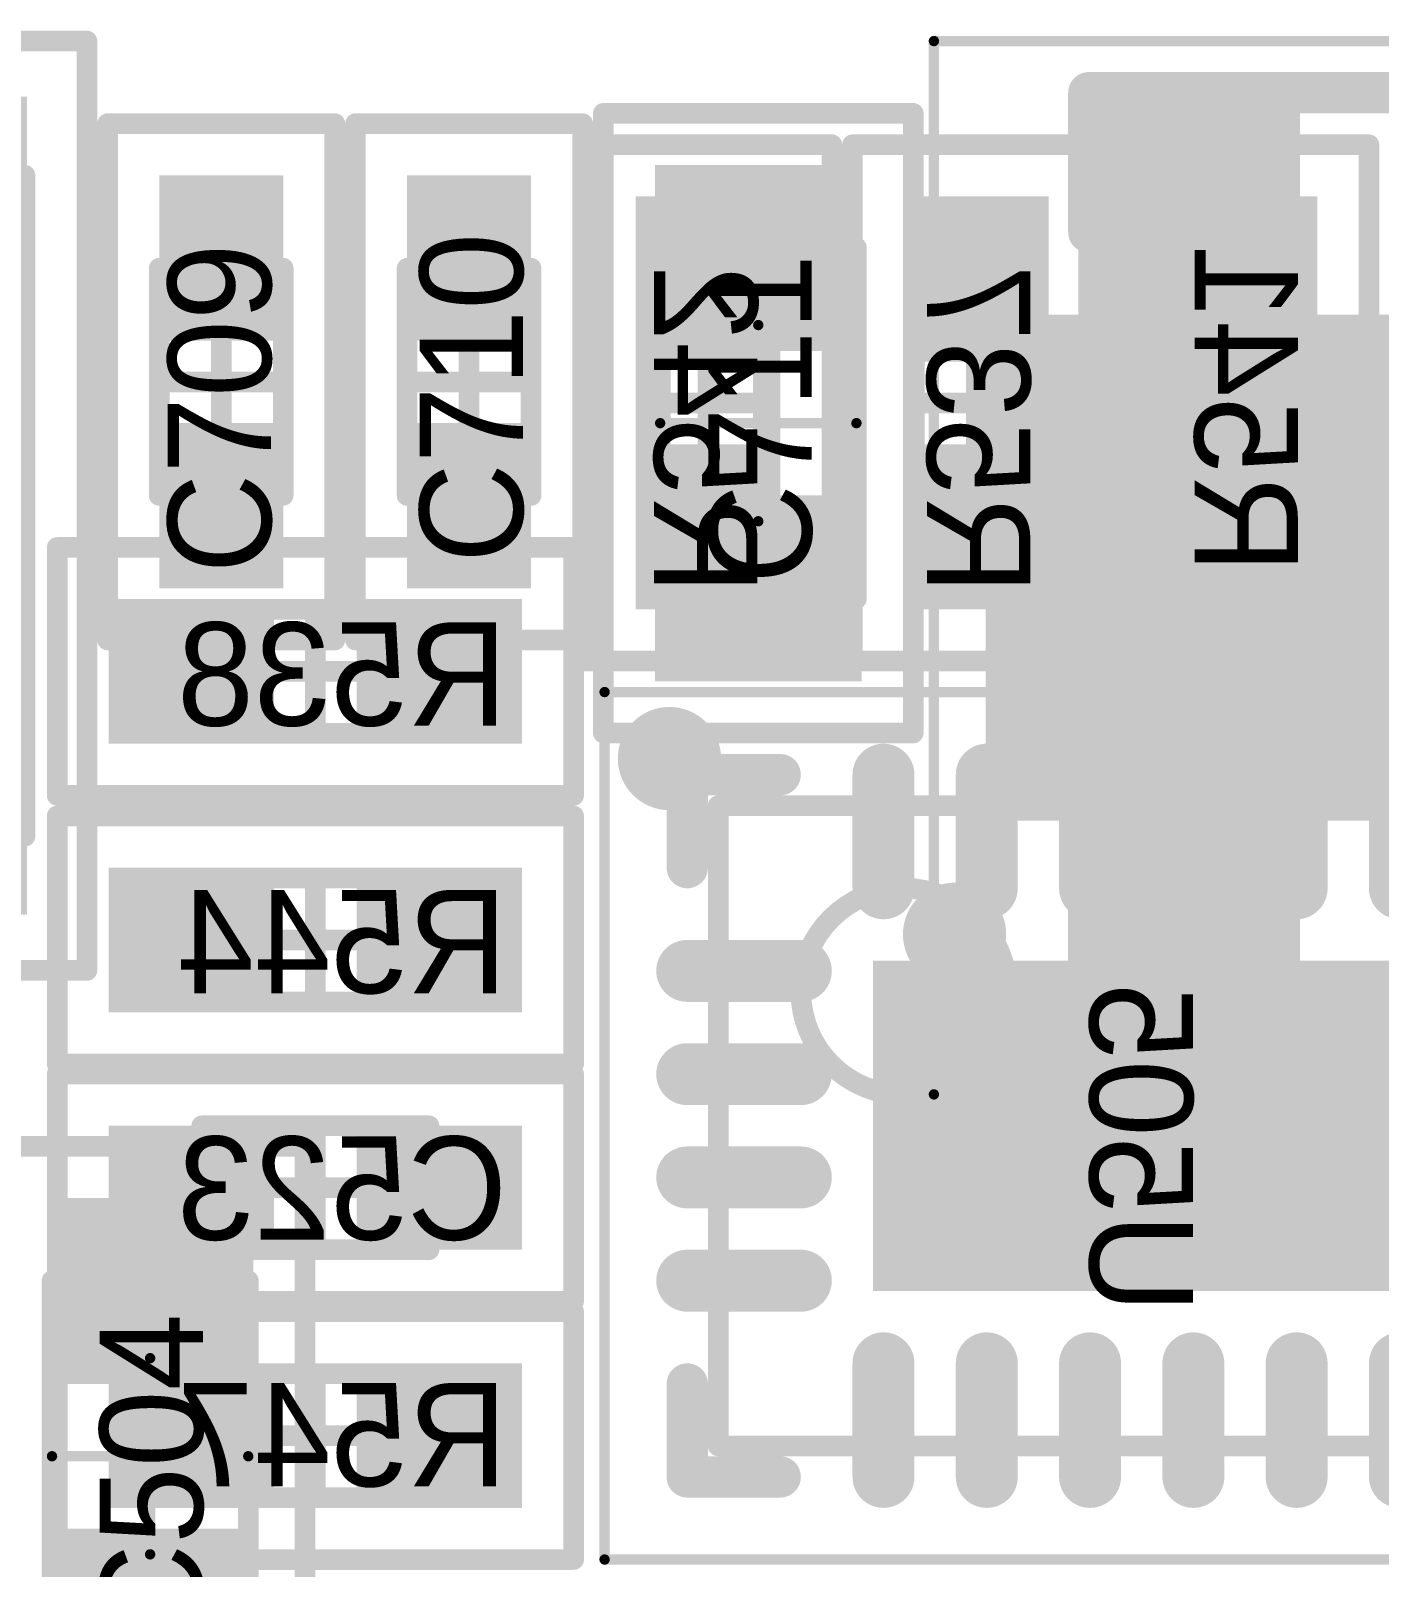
# Model space of a CAD drawing. Header units: millimetres. Extents: x 33.3 to 111.9, y 29.8 to 74.8.
# Drawn here: x 89.49 to 96.02, y 45.86 to 53.3 of the extents above; entities that cross this region are included whole.
import ezdxf

# ---------------------------------------------------------------- set-up
doc = ezdxf.new("R2010")
doc.units = ezdxf.units.MM
for name, color, linetype in [('BottomLayer', 5, 'Continuous'), ('BottomOverlay', 54, 'Continuous'), ('BottomPaste', 16, 'Continuous'), ('Mechanical13', 56, 'Continuous'), ('Mechanical14', 56, 'Continuous'), ('Mechanical15', 56, 'Continuous'), ('Mechanical16', 56, 'Continuous'), ('Mechanical17', 56, 'Continuous'), ('TopLayer', 1, 'Continuous'), ('TopOverlay', 2, 'Continuous'), ('TopPaste', 8, 'Continuous')]:
    doc.layers.add(name, color=color, linetype=linetype)

# ---------------------------------------------------------------- blocks, each defined once
blk = doc.blocks.new('QFN50P300X400X80_HS_21N_B_11')
at = {"layer": 'BottomLayer', "const_width": 0.3}
for points in [[(-0.75, 2.2), (-0.75, 1.65)], [(-0.25, 2.2), (-0.25, 1.65)], [(0.25, 2.2), (0.25, 1.65)], [(0.75, 2.2), (0.75, 1.65)], [(-1.15, 1.25), (-1.7, 1.25)], [(1.7, 1.25), (1.15, 1.25)], [(-1.15, 0.75), (-1.7, 0.75)], [(1.7, 0.75), (1.15, 0.75)], [(-1.15, 0.25), (-1.7, 0.25)], [(1.7, 0.25), (1.15, 0.25)], [(-1.15, -0.25), (-1.7, -0.25)], [(1.7, -0.25), (1.15, -0.25)], [(-1.15, -0.75), (-1.7, -0.75)], [(1.7, -0.75), (1.15, -0.75)], [(-1.15, -1.25), (-1.7, -1.25)], [(1.7, -1.25), (1.15, -1.25)], [(-0.75, -1.65), (-0.75, -2.2)], [(-0.25, -1.65), (-0.25, -2.2)], [(0.25, -1.65), (0.25, -2.2)], [(0.75, -1.65), (0.75, -2.2)]]:
    blk.add_lwpolyline(points, dxfattribs=at)
at = {"layer": 'BottomLayer', "const_width": 0.15}
for points in [[(-0.825, 2.2, 1), (-0.675, 2.2, 1)], [(-0.325, 2.2, 1), (-0.175, 2.2, 1)], [(0.175, 2.2, 1), (0.325, 2.2, 1)], [(0.675, 2.2, 1), (0.825, 2.2, 1)], [(-0.825, 1.65, 1), (-0.675, 1.65, 1)], [(-0.325, 1.65, 1), (-0.175, 1.65, 1)], [(0.175, 1.65, 1), (0.325, 1.65, 1)], [(0.675, 1.65, 1), (0.825, 1.65, 1)], [(-1.775, 1.25, 1), (-1.625, 1.25, 1)], [(-1.225, 1.25, 1), (-1.075, 1.25, 1)], [(1.075, 1.25, 1), (1.225, 1.25, 1)], [(1.625, 1.25, 1), (1.775, 1.25, 1)], [(-1.775, 0.75, 1), (-1.625, 0.75, 1)], [(-1.225, 0.75, 1), (-1.075, 0.75, 1)], [(1.075, 0.75, 1), (1.225, 0.75, 1)], [(1.625, 0.75, 1), (1.775, 0.75, 1)], [(-1.775, 0.25, 1), (-1.625, 0.25, 1)], [(-1.225, 0.25, 1), (-1.075, 0.25, 1)], [(1.075, 0.25, 1), (1.225, 0.25, 1)], [(1.625, 0.25, 1), (1.775, 0.25, 1)], [(-1.775, -0.25, 1), (-1.625, -0.25, 1)], [(-1.225, -0.25, 1), (-1.075, -0.25, 1)], [(1.075, -0.25, 1), (1.225, -0.25, 1)], [(1.625, -0.25, 1), (1.775, -0.25, 1)], [(-1.775, -0.75, 1), (-1.625, -0.75, 1)], [(-1.225, -0.75, 1), (-1.075, -0.75, 1)], [(1.075, -0.75, 1), (1.225, -0.75, 1)], [(1.625, -0.75, 1), (1.775, -0.75, 1)], [(-1.775, -1.25, 1), (-1.625, -1.25, 1)], [(-1.225, -1.25, 1), (-1.075, -1.25, 1)], [(1.075, -1.25, 1), (1.225, -1.25, 1)], [(1.625, -1.25, 1), (1.775, -1.25, 1)], [(-0.825, -1.65, 1), (-0.675, -1.65, 1)], [(-0.325, -1.65, 1), (-0.175, -1.65, 1)], [(0.175, -1.65, 1), (0.325, -1.65, 1)], [(0.675, -1.65, 1), (0.825, -1.65, 1)], [(-0.825, -2.2, 1), (-0.675, -2.2, 1)], [(-0.325, -2.2, 1), (-0.175, -2.2, 1)], [(0.175, -2.2, 1), (0.325, -2.2, 1)], [(0.675, -2.2, 1), (0.825, -2.2, 1)]]:
    blk.add_lwpolyline(points, format="xyb", close=True, dxfattribs=at)
at = {"layer": 'BottomLayer'}
blk.add_solid([(-0.8, -1.3), (0.8, -1.3), (-0.8, 1.3), (0.8, 1.3)], dxfattribs=at)
at = {"layer": 'BottomOverlay', "const_width": 0.2}
for points in [[(-1.7, 1.75), (-1.7, 2.2)], [(-1.25, 2.2), (-1.7, 2.2)], [(1.7, 2.2), (1.25, 2.2)], [(1.7, 1.75), (1.7, 2.2)], [(-1.7, -2.2), (-1.7, -1.75)], [(1.7, -2.2), (1.7, -1.75)], [(-1.25, -2.2), (-1.7, -2.2)], [(1.7, -2.2), (1.25, -2.2)]]:
    blk.add_lwpolyline(points, dxfattribs=at)
at = {"layer": 'BottomOverlay'}
for points, const_width in [([(-1.75, 2.2, 1), (-1.65, 2.2, 1)], 0.1), ([(-1.75, 2.2, 1), (-1.65, 2.2, 1)], 0.1), ([(-1.3, 2.2, 1), (-1.2, 2.2, 1)], 0.1), ([(1.2, 2.2, 1), (1.3, 2.2, 1)], 0.1), ([(1.65, 2.2, 1), (1.75, 2.2, 1)], 0.1), ([(1.65, 2.2, 1), (1.75, 2.2, 1)], 0.1), ([(-1.75, 1.75, 1), (-1.65, 1.75, 1)], 0.1), ([(1.65, 1.75, 1), (1.75, 1.75, 1)], 0.1), ([(-1.75, -1.75, 1), (-1.65, -1.75, 1)], 0.1), ([(1.65, -1.75, 1), (1.75, -1.75, 1)], 0.1), ([(-1.653, -2.286, 1), (-1.903, -2.286, 1)], 0.25), ([(-1.75, -2.2, 1), (-1.65, -2.2, 1)], 0.1), ([(-1.75, -2.2, 1), (-1.65, -2.2, 1)], 0.1), ([(-1.3, -2.2, 1), (-1.2, -2.2, 1)], 0.1), ([(1.2, -2.2, 1), (1.3, -2.2, 1)], 0.1), ([(1.65, -2.2, 1), (1.75, -2.2, 1)], 0.1), ([(1.65, -2.2, 1), (1.75, -2.2, 1)], 0.1), ([(-1.9655, -2.286, 1), (-1.8405, -2.286, 1)], 0.125), ([(-1.7155, -2.286, 1), (-1.5905, -2.286, 1)], 0.125)]:
    blk.add_lwpolyline(points, format="xyb", close=True, dxfattribs=dict(at, const_width=const_width))
at = {"layer": 'BottomPaste', "const_width": 0.3}
for points in [[(-0.75, 2.2), (-0.75, 1.65)], [(-0.25, 2.2), (-0.25, 1.65)], [(0.25, 2.2), (0.25, 1.65)], [(0.75, 2.2), (0.75, 1.65)], [(-1.15, 1.25), (-1.7, 1.25)], [(1.7, 1.25), (1.15, 1.25)], [(-1.15, 0.75), (-1.7, 0.75)], [(1.7, 0.75), (1.15, 0.75)], [(-1.15, 0.25), (-1.7, 0.25)], [(1.7, 0.25), (1.15, 0.25)], [(-1.15, -0.25), (-1.7, -0.25)], [(1.7, -0.25), (1.15, -0.25)], [(-1.15, -0.75), (-1.7, -0.75)], [(1.7, -0.75), (1.15, -0.75)], [(-1.15, -1.25), (-1.7, -1.25)], [(1.7, -1.25), (1.15, -1.25)], [(-0.75, -1.65), (-0.75, -2.2)], [(-0.25, -1.65), (-0.25, -2.2)], [(0.25, -1.65), (0.25, -2.2)], [(0.75, -1.65), (0.75, -2.2)]]:
    blk.add_lwpolyline(points, dxfattribs=at)
at = {"layer": 'BottomPaste', "const_width": 0.15}
for points in [[(-0.825, 2.2, 1), (-0.675, 2.2, 1)], [(-0.325, 2.2, 1), (-0.175, 2.2, 1)], [(0.175, 2.2, 1), (0.325, 2.2, 1)], [(0.675, 2.2, 1), (0.825, 2.2, 1)], [(-0.825, 1.65, 1), (-0.675, 1.65, 1)], [(-0.325, 1.65, 1), (-0.175, 1.65, 1)], [(0.175, 1.65, 1), (0.325, 1.65, 1)], [(0.675, 1.65, 1), (0.825, 1.65, 1)], [(-1.775, 1.25, 1), (-1.625, 1.25, 1)], [(-1.225, 1.25, 1), (-1.075, 1.25, 1)], [(1.075, 1.25, 1), (1.225, 1.25, 1)], [(1.625, 1.25, 1), (1.775, 1.25, 1)], [(-1.775, 0.75, 1), (-1.625, 0.75, 1)], [(-1.225, 0.75, 1), (-1.075, 0.75, 1)], [(1.075, 0.75, 1), (1.225, 0.75, 1)], [(1.625, 0.75, 1), (1.775, 0.75, 1)], [(-1.775, 0.25, 1), (-1.625, 0.25, 1)], [(-1.225, 0.25, 1), (-1.075, 0.25, 1)], [(1.075, 0.25, 1), (1.225, 0.25, 1)], [(1.625, 0.25, 1), (1.775, 0.25, 1)], [(-1.775, -0.25, 1), (-1.625, -0.25, 1)], [(-1.225, -0.25, 1), (-1.075, -0.25, 1)], [(1.075, -0.25, 1), (1.225, -0.25, 1)], [(1.625, -0.25, 1), (1.775, -0.25, 1)], [(-1.775, -0.75, 1), (-1.625, -0.75, 1)], [(-1.225, -0.75, 1), (-1.075, -0.75, 1)], [(1.075, -0.75, 1), (1.225, -0.75, 1)], [(1.625, -0.75, 1), (1.775, -0.75, 1)], [(-1.775, -1.25, 1), (-1.625, -1.25, 1)], [(-1.225, -1.25, 1), (-1.075, -1.25, 1)], [(1.075, -1.25, 1), (1.225, -1.25, 1)], [(1.625, -1.25, 1), (1.775, -1.25, 1)], [(-0.825, -1.65, 1), (-0.675, -1.65, 1)], [(-0.325, -1.65, 1), (-0.175, -1.65, 1)], [(0.175, -1.65, 1), (0.325, -1.65, 1)], [(0.675, -1.65, 1), (0.825, -1.65, 1)], [(-0.825, -2.2, 1), (-0.675, -2.2, 1)], [(-0.325, -2.2, 1), (-0.175, -2.2, 1)], [(0.175, -2.2, 1), (0.325, -2.2, 1)], [(0.675, -2.2, 1), (0.825, -2.2, 1)]]:
    blk.add_lwpolyline(points, format="xyb", close=True, dxfattribs=at)
at = {"layer": 'BottomPaste'}
blk.add_solid([(-0.8, -1.3), (0.8, -1.3), (-0.8, 1.3), (0.8, 1.3)], dxfattribs=at)
at = {"layer": 'Mechanical14', "const_width": 0.1}
for points in [[(-1.55, -2.05), (-1.55, 2.05)], [(1.55, 2.05), (-1.55, 2.05)], [(1.55, -2.05), (1.55, 2.05)], [(1.55, -2.05), (-1.55, -2.05)]]:
    blk.add_lwpolyline(points, dxfattribs=at)
at = {"layer": 'Mechanical14'}
for points, const_width in [([(-1.575, 2.05, 1), (-1.525, 2.05, 1)], 0.05), ([(-1.575, 2.05, 1), (-1.525, 2.05, 1)], 0.05), ([(1.525, 2.05, 1), (1.575, 2.05, 1)], 0.05), ([(1.525, 2.05, 1), (1.575, 2.05, 1)], 0.05), ([(-0.15, -1.15, 1), (-1.15, -1.15, 1)], 0.1), ([(-1.175, -1.15, 1), (-1.125, -1.15, 1)], 0.05), ([(-0.175, -1.15, 1), (-0.125, -1.15, 1)], 0.05), ([(-1.575, -2.05, 1), (-1.525, -2.05, 1)], 0.05), ([(-1.575, -2.05, 1), (-1.525, -2.05, 1)], 0.05), ([(1.525, -2.05, 1), (1.575, -2.05, 1)], 0.05), ([(1.525, -2.05, 1), (1.575, -2.05, 1)], 0.05)]:
    blk.add_lwpolyline(points, format="xyb", close=True, dxfattribs=dict(at, const_width=const_width))
at = {"layer": 'Mechanical16'}
for points, const_width in [([(-2.1, -2.6), (-2.1, 2.6)], 0.05), ([(2.1, 2.6), (-2.1, 2.6)], 0.05), ([(2.1, -2.6), (2.1, 2.6)], 0.05), ([(0, -0.5), (0, 0.5)], 0.1), ([(0.5, 0), (-0.5, 0)], 0.1), ([(2.1, -2.6), (-2.1, -2.6)], 0.05)]:
    blk.add_lwpolyline(points, dxfattribs=dict(at, const_width=const_width))
for points, const_width in [([(-2.1125, 2.6, 1), (-2.0875, 2.6, 1)], 0.025), ([(-2.1125, 2.6, 1), (-2.0875, 2.6, 1)], 0.025), ([(2.0875, 2.6, 1), (2.1125, 2.6, 1)], 0.025), ([(2.0875, 2.6, 1), (2.1125, 2.6, 1)], 0.025), ([(-0.025, 0.5, 1), (0.025, 0.5, 1)], 0.05), ([(-0.525, 0, 1), (-0.475, 0, 1)], 0.05), ([(0.475, 0, 1), (0.525, 0, 1)], 0.05), ([(-0.025, -0.5, 1), (0.025, -0.5, 1)], 0.05), ([(-2.1125, -2.6, 1), (-2.0875, -2.6, 1)], 0.025), ([(-2.1125, -2.6, 1), (-2.0875, -2.6, 1)], 0.025), ([(2.0875, -2.6, 1), (2.1125, -2.6, 1)], 0.025), ([(2.0875, -2.6, 1), (2.1125, -2.6, 1)], 0.025)]:
    blk.add_lwpolyline(points, format="xyb", close=True, dxfattribs=dict(at, const_width=const_width))
blk = doc.blocks.new('RESC0402_1005__N_B_82')
at = {"layer": 'BottomLayer'}
for points in [[(-1, 0.35), (-1, -0.35), (-0.2, 0.35), (-0.2, -0.35)], [(0.2, 0.35), (0.2, -0.35), (1, 0.35), (1, -0.35)]]:
    blk.add_solid(points, dxfattribs=at)
at = {"layer": 'BottomPaste'}
for points in [[(-1, 0.35), (-1, -0.35), (-0.2, 0.35), (-0.2, -0.35)], [(0.2, 0.35), (0.2, -0.35), (1, 0.35), (1, -0.35)]]:
    blk.add_solid(points, dxfattribs=at)
at = {"layer": 'Mechanical14', "const_width": 0.1}
for points in [[(-0.55, 0.3), (0.55, 0.3)], [(-0.55, -0.3), (-0.55, 0.3)], [(0.55, -0.3), (0.55, 0.3)], [(-0.55, -0.3), (0.55, -0.3)]]:
    blk.add_lwpolyline(points, dxfattribs=at)
at = {"layer": 'Mechanical14', "const_width": 0.05}
for points in [[(-0.575, 0.3, 1), (-0.525, 0.3, 1)], [(-0.575, 0.3, 1), (-0.525, 0.3, 1)], [(0.525, 0.3, 1), (0.575, 0.3, 1)], [(0.525, 0.3, 1), (0.575, 0.3, 1)], [(-0.575, -0.3, 1), (-0.525, -0.3, 1)], [(-0.575, -0.3, 1), (-0.525, -0.3, 1)], [(0.525, -0.3, 1), (0.575, -0.3, 1)], [(0.525, -0.3, 1), (0.575, -0.3, 1)]]:
    blk.add_lwpolyline(points, format="xyb", close=True, dxfattribs=at)
at = {"layer": 'Mechanical16', "const_width": 0.1}
for points in [[(-1.25, 0.6), (1.25, 0.6)], [(-1.25, -0.6), (-1.25, 0.6)], [(1.25, -0.6), (1.25, 0.6)], [(-1.25, -0.6), (1.25, -0.6)]]:
    blk.add_lwpolyline(points, dxfattribs=at)
at = {"layer": 'Mechanical16', "const_width": 0.05}
for points in [[(-1.275, 0.6, 1), (-1.225, 0.6, 1)], [(-1.275, 0.6, 1), (-1.225, 0.6, 1)], [(1.225, 0.6, 1), (1.275, 0.6, 1)], [(1.225, 0.6, 1), (1.275, 0.6, 1)], [(-1.275, -0.6, 1), (-1.225, -0.6, 1)], [(-1.275, -0.6, 1), (-1.225, -0.6, 1)], [(1.225, -0.6, 1), (1.275, -0.6, 1)], [(1.225, -0.6, 1), (1.275, -0.6, 1)]]:
    blk.add_lwpolyline(points, format="xyb", close=True, dxfattribs=at)
at = {"layer": 'Mechanical17', "const_width": 0.1}
for points in [[(0, -0.3), (0, 0.3)], [(-0.3, 0), (0.3, 0)]]:
    blk.add_lwpolyline(points, dxfattribs=at)
at = {"layer": 'Mechanical17', "const_width": 0.05}
for points in [[(-0.025, 0.3, 1), (0.025, 0.3, 1)], [(-0.325, 0, 1), (-0.275, 0, 1)], [(0.275, 0, 1), (0.325, 0, 1)], [(-0.025, -0.3, 1), (0.025, -0.3, 1)]]:
    blk.add_lwpolyline(points, format="xyb", close=True, dxfattribs=at)
blk = doc.blocks.new('RESC0402_1005__N_B_85')
at = {"layer": 'BottomLayer'}
for points in [[(-1, 0.35), (-1, -0.35), (-0.2, 0.35), (-0.2, -0.35)], [(0.2, 0.35), (0.2, -0.35), (1, 0.35), (1, -0.35)]]:
    blk.add_solid(points, dxfattribs=at)
at = {"layer": 'BottomPaste'}
for points in [[(-1, 0.35), (-1, -0.35), (-0.2, 0.35), (-0.2, -0.35)], [(0.2, 0.35), (0.2, -0.35), (1, 0.35), (1, -0.35)]]:
    blk.add_solid(points, dxfattribs=at)
at = {"layer": 'Mechanical14', "const_width": 0.1}
for points in [[(-0.55, 0.3), (0.55, 0.3)], [(-0.55, -0.3), (-0.55, 0.3)], [(0.55, -0.3), (0.55, 0.3)], [(-0.55, -0.3), (0.55, -0.3)]]:
    blk.add_lwpolyline(points, dxfattribs=at)
at = {"layer": 'Mechanical14', "const_width": 0.05}
for points in [[(-0.575, 0.3, 1), (-0.525, 0.3, 1)], [(-0.575, 0.3, 1), (-0.525, 0.3, 1)], [(0.525, 0.3, 1), (0.575, 0.3, 1)], [(0.525, 0.3, 1), (0.575, 0.3, 1)], [(-0.575, -0.3, 1), (-0.525, -0.3, 1)], [(-0.575, -0.3, 1), (-0.525, -0.3, 1)], [(0.525, -0.3, 1), (0.575, -0.3, 1)], [(0.525, -0.3, 1), (0.575, -0.3, 1)]]:
    blk.add_lwpolyline(points, format="xyb", close=True, dxfattribs=at)
at = {"layer": 'Mechanical16', "const_width": 0.1}
for points in [[(-1.25, 0.6), (1.25, 0.6)], [(-1.25, -0.6), (-1.25, 0.6)], [(1.25, -0.6), (1.25, 0.6)], [(-1.25, -0.6), (1.25, -0.6)]]:
    blk.add_lwpolyline(points, dxfattribs=at)
at = {"layer": 'Mechanical16', "const_width": 0.05}
for points in [[(-1.275, 0.6, 1), (-1.225, 0.6, 1)], [(-1.275, 0.6, 1), (-1.225, 0.6, 1)], [(1.225, 0.6, 1), (1.275, 0.6, 1)], [(1.225, 0.6, 1), (1.275, 0.6, 1)], [(-1.275, -0.6, 1), (-1.225, -0.6, 1)], [(-1.275, -0.6, 1), (-1.225, -0.6, 1)], [(1.225, -0.6, 1), (1.275, -0.6, 1)], [(1.225, -0.6, 1), (1.275, -0.6, 1)]]:
    blk.add_lwpolyline(points, format="xyb", close=True, dxfattribs=at)
at = {"layer": 'Mechanical17', "const_width": 0.1}
for points in [[(0, -0.3), (0, 0.3)], [(-0.3, 0), (0.3, 0)]]:
    blk.add_lwpolyline(points, dxfattribs=at)
at = {"layer": 'Mechanical17', "const_width": 0.05}
for points in [[(-0.025, 0.3, 1), (0.025, 0.3, 1)], [(-0.325, 0, 1), (-0.275, 0, 1)], [(0.275, 0, 1), (0.325, 0, 1)], [(-0.025, -0.3, 1), (0.025, -0.3, 1)]]:
    blk.add_lwpolyline(points, format="xyb", close=True, dxfattribs=at)
blk = doc.blocks.new('RESC0402_1005__N_B_87')
at = {"layer": 'BottomLayer'}
for points in [[(-1, 0.35), (-1, -0.35), (-0.2, 0.35), (-0.2, -0.35)], [(0.2, 0.35), (0.2, -0.35), (1, 0.35), (1, -0.35)]]:
    blk.add_solid(points, dxfattribs=at)
at = {"layer": 'BottomPaste'}
for points in [[(-1, 0.35), (-1, -0.35), (-0.2, 0.35), (-0.2, -0.35)], [(0.2, 0.35), (0.2, -0.35), (1, 0.35), (1, -0.35)]]:
    blk.add_solid(points, dxfattribs=at)
at = {"layer": 'Mechanical14', "const_width": 0.1}
for points in [[(-0.55, 0.3), (0.55, 0.3)], [(-0.55, 0.3), (-0.55, -0.3)], [(0.55, 0.3), (0.55, -0.3)], [(-0.55, -0.3), (0.55, -0.3)]]:
    blk.add_lwpolyline(points, dxfattribs=at)
at = {"layer": 'Mechanical14', "const_width": 0.05}
for points in [[(-0.575, 0.3, 1), (-0.525, 0.3, 1)], [(-0.575, 0.3, 1), (-0.525, 0.3, 1)], [(0.525, 0.3, 1), (0.575, 0.3, 1)], [(0.525, 0.3, 1), (0.575, 0.3, 1)], [(-0.575, -0.3, 1), (-0.525, -0.3, 1)], [(-0.575, -0.3, 1), (-0.525, -0.3, 1)], [(0.525, -0.3, 1), (0.575, -0.3, 1)], [(0.525, -0.3, 1), (0.575, -0.3, 1)]]:
    blk.add_lwpolyline(points, format="xyb", close=True, dxfattribs=at)
at = {"layer": 'Mechanical16', "const_width": 0.1}
for points in [[(-1.25, 0.6), (1.25, 0.6)], [(-1.25, 0.6), (-1.25, -0.6)], [(1.25, 0.6), (1.25, -0.6)], [(-1.25, -0.6), (1.25, -0.6)]]:
    blk.add_lwpolyline(points, dxfattribs=at)
at = {"layer": 'Mechanical16', "const_width": 0.05}
for points in [[(-1.275, 0.6, 1), (-1.225, 0.6, 1)], [(-1.275, 0.6, 1), (-1.225, 0.6, 1)], [(1.225, 0.6, 1), (1.275, 0.6, 1)], [(1.225, 0.6, 1), (1.275, 0.6, 1)], [(-1.275, -0.6, 1), (-1.225, -0.6, 1)], [(-1.275, -0.6, 1), (-1.225, -0.6, 1)], [(1.225, -0.6, 1), (1.275, -0.6, 1)], [(1.225, -0.6, 1), (1.275, -0.6, 1)]]:
    blk.add_lwpolyline(points, format="xyb", close=True, dxfattribs=at)
at = {"layer": 'Mechanical17', "const_width": 0.1}
for points in [[(0, 0.3), (0, -0.3)], [(-0.3, 0), (0.3, 0)]]:
    blk.add_lwpolyline(points, dxfattribs=at)
at = {"layer": 'Mechanical17', "const_width": 0.05}
for points in [[(-0.025, 0.3, 1), (0.025, 0.3, 1)], [(-0.325, 0, 1), (-0.275, 0, 1)], [(0.275, 0, 1), (0.325, 0, 1)], [(-0.025, -0.3, 1), (0.025, -0.3, 1)]]:
    blk.add_lwpolyline(points, format="xyb", close=True, dxfattribs=at)
blk = doc.blocks.new('RESC0402_1005__N_B_88')
at = {"layer": 'BottomLayer'}
for points in [[(-1, 0.35), (-1, -0.35), (-0.2, 0.35), (-0.2, -0.35)], [(0.2, 0.35), (0.2, -0.35), (1, 0.35), (1, -0.35)]]:
    blk.add_solid(points, dxfattribs=at)
at = {"layer": 'BottomPaste'}
for points in [[(-1, 0.35), (-1, -0.35), (-0.2, 0.35), (-0.2, -0.35)], [(0.2, 0.35), (0.2, -0.35), (1, 0.35), (1, -0.35)]]:
    blk.add_solid(points, dxfattribs=at)
at = {"layer": 'Mechanical14', "const_width": 0.1}
for points in [[(0.55, 0.3), (-0.55, 0.3)], [(-0.55, -0.3), (-0.55, 0.3)], [(0.55, -0.3), (0.55, 0.3)], [(0.55, -0.3), (-0.55, -0.3)]]:
    blk.add_lwpolyline(points, dxfattribs=at)
at = {"layer": 'Mechanical14', "const_width": 0.05}
for points in [[(-0.575, 0.3, 1), (-0.525, 0.3, 1)], [(-0.575, 0.3, 1), (-0.525, 0.3, 1)], [(0.525, 0.3, 1), (0.575, 0.3, 1)], [(0.525, 0.3, 1), (0.575, 0.3, 1)], [(-0.575, -0.3, 1), (-0.525, -0.3, 1)], [(-0.575, -0.3, 1), (-0.525, -0.3, 1)], [(0.525, -0.3, 1), (0.575, -0.3, 1)], [(0.525, -0.3, 1), (0.575, -0.3, 1)]]:
    blk.add_lwpolyline(points, format="xyb", close=True, dxfattribs=at)
at = {"layer": 'Mechanical16', "const_width": 0.1}
for points in [[(1.25, 0.6), (-1.25, 0.6)], [(-1.25, -0.6), (-1.25, 0.6)], [(1.25, -0.6), (1.25, 0.6)], [(1.25, -0.6), (-1.25, -0.6)]]:
    blk.add_lwpolyline(points, dxfattribs=at)
at = {"layer": 'Mechanical16', "const_width": 0.05}
for points in [[(-1.275, 0.6, 1), (-1.225, 0.6, 1)], [(-1.275, 0.6, 1), (-1.225, 0.6, 1)], [(1.225, 0.6, 1), (1.275, 0.6, 1)], [(1.225, 0.6, 1), (1.275, 0.6, 1)], [(-1.275, -0.6, 1), (-1.225, -0.6, 1)], [(-1.275, -0.6, 1), (-1.225, -0.6, 1)], [(1.225, -0.6, 1), (1.275, -0.6, 1)], [(1.225, -0.6, 1), (1.275, -0.6, 1)]]:
    blk.add_lwpolyline(points, format="xyb", close=True, dxfattribs=at)
at = {"layer": 'Mechanical17', "const_width": 0.1}
for points in [[(0, -0.3), (0, 0.3)], [(0.3, 0), (-0.3, 0)]]:
    blk.add_lwpolyline(points, dxfattribs=at)
at = {"layer": 'Mechanical17', "const_width": 0.05}
for points in [[(-0.025, 0.3, 1), (0.025, 0.3, 1)], [(-0.325, 0, 1), (-0.275, 0, 1)], [(0.275, 0, 1), (0.325, 0, 1)], [(-0.025, -0.3, 1), (0.025, -0.3, 1)]]:
    blk.add_lwpolyline(points, format="xyb", close=True, dxfattribs=at)
blk = doc.blocks.new('RESC0402_1005__N_B_91')
at = {"layer": 'BottomLayer'}
for points in [[(-1, 0.35), (-1, -0.35), (-0.2, 0.35), (-0.2, -0.35)], [(0.2, 0.35), (0.2, -0.35), (1, 0.35), (1, -0.35)]]:
    blk.add_solid(points, dxfattribs=at)
at = {"layer": 'BottomPaste'}
for points in [[(-1, 0.35), (-1, -0.35), (-0.2, 0.35), (-0.2, -0.35)], [(0.2, 0.35), (0.2, -0.35), (1, 0.35), (1, -0.35)]]:
    blk.add_solid(points, dxfattribs=at)
at = {"layer": 'Mechanical14', "const_width": 0.1}
for points in [[(0.55, 0.3), (-0.55, 0.3)], [(-0.55, 0.3), (-0.55, -0.3)], [(0.55, 0.3), (0.55, -0.3)], [(0.55, -0.3), (-0.55, -0.3)]]:
    blk.add_lwpolyline(points, dxfattribs=at)
at = {"layer": 'Mechanical14', "const_width": 0.05}
for points in [[(-0.575, 0.3, 1), (-0.525, 0.3, 1)], [(-0.575, 0.3, 1), (-0.525, 0.3, 1)], [(0.525, 0.3, 1), (0.575, 0.3, 1)], [(0.525, 0.3, 1), (0.575, 0.3, 1)], [(-0.575, -0.3, 1), (-0.525, -0.3, 1)], [(-0.575, -0.3, 1), (-0.525, -0.3, 1)], [(0.525, -0.3, 1), (0.575, -0.3, 1)], [(0.525, -0.3, 1), (0.575, -0.3, 1)]]:
    blk.add_lwpolyline(points, format="xyb", close=True, dxfattribs=at)
at = {"layer": 'Mechanical16', "const_width": 0.1}
for points in [[(1.25, 0.6), (-1.25, 0.6)], [(-1.25, 0.6), (-1.25, -0.6)], [(1.25, 0.6), (1.25, -0.6)], [(1.25, -0.6), (-1.25, -0.6)]]:
    blk.add_lwpolyline(points, dxfattribs=at)
at = {"layer": 'Mechanical16', "const_width": 0.05}
for points in [[(-1.275, 0.6, 1), (-1.225, 0.6, 1)], [(-1.275, 0.6, 1), (-1.225, 0.6, 1)], [(1.225, 0.6, 1), (1.275, 0.6, 1)], [(1.225, 0.6, 1), (1.275, 0.6, 1)], [(-1.275, -0.6, 1), (-1.225, -0.6, 1)], [(-1.275, -0.6, 1), (-1.225, -0.6, 1)], [(1.225, -0.6, 1), (1.275, -0.6, 1)], [(1.225, -0.6, 1), (1.275, -0.6, 1)]]:
    blk.add_lwpolyline(points, format="xyb", close=True, dxfattribs=at)
at = {"layer": 'Mechanical17', "const_width": 0.1}
for points in [[(0, 0.3), (0, -0.3)], [(0.3, 0), (-0.3, 0)]]:
    blk.add_lwpolyline(points, dxfattribs=at)
at = {"layer": 'Mechanical17', "const_width": 0.05}
for points in [[(-0.025, 0.3, 1), (0.025, 0.3, 1)], [(-0.325, 0, 1), (-0.275, 0, 1)], [(0.275, 0, 1), (0.325, 0, 1)], [(-0.025, -0.3, 1), (0.025, -0.3, 1)]]:
    blk.add_lwpolyline(points, format="xyb", close=True, dxfattribs=at)
blk = doc.blocks.new('RESC0402_1005__N_B_92')
at = {"layer": 'BottomLayer'}
for points in [[(-1, 0.35), (-1, -0.35), (-0.2, 0.35), (-0.2, -0.35)], [(0.2, 0.35), (0.2, -0.35), (1, 0.35), (1, -0.35)]]:
    blk.add_solid(points, dxfattribs=at)
at = {"layer": 'BottomPaste'}
for points in [[(-1, 0.35), (-1, -0.35), (-0.2, 0.35), (-0.2, -0.35)], [(0.2, 0.35), (0.2, -0.35), (1, 0.35), (1, -0.35)]]:
    blk.add_solid(points, dxfattribs=at)
at = {"layer": 'Mechanical14', "const_width": 0.1}
for points in [[(-0.55, 0.3), (0.55, 0.3)], [(-0.55, 0.3), (-0.55, -0.3)], [(0.55, 0.3), (0.55, -0.3)], [(-0.55, -0.3), (0.55, -0.3)]]:
    blk.add_lwpolyline(points, dxfattribs=at)
at = {"layer": 'Mechanical14', "const_width": 0.05}
for points in [[(-0.575, 0.3, 1), (-0.525, 0.3, 1)], [(-0.575, 0.3, 1), (-0.525, 0.3, 1)], [(0.525, 0.3, 1), (0.575, 0.3, 1)], [(0.525, 0.3, 1), (0.575, 0.3, 1)], [(-0.575, -0.3, 1), (-0.525, -0.3, 1)], [(-0.575, -0.3, 1), (-0.525, -0.3, 1)], [(0.525, -0.3, 1), (0.575, -0.3, 1)], [(0.525, -0.3, 1), (0.575, -0.3, 1)]]:
    blk.add_lwpolyline(points, format="xyb", close=True, dxfattribs=at)
at = {"layer": 'Mechanical16', "const_width": 0.1}
for points in [[(-1.25, 0.6), (1.25, 0.6)], [(-1.25, 0.6), (-1.25, -0.6)], [(1.25, 0.6), (1.25, -0.6)], [(-1.25, -0.6), (1.25, -0.6)]]:
    blk.add_lwpolyline(points, dxfattribs=at)
at = {"layer": 'Mechanical16', "const_width": 0.05}
for points in [[(-1.275, 0.6, 1), (-1.225, 0.6, 1)], [(-1.275, 0.6, 1), (-1.225, 0.6, 1)], [(1.225, 0.6, 1), (1.275, 0.6, 1)], [(1.225, 0.6, 1), (1.275, 0.6, 1)], [(-1.275, -0.6, 1), (-1.225, -0.6, 1)], [(-1.275, -0.6, 1), (-1.225, -0.6, 1)], [(1.225, -0.6, 1), (1.275, -0.6, 1)], [(1.225, -0.6, 1), (1.275, -0.6, 1)]]:
    blk.add_lwpolyline(points, format="xyb", close=True, dxfattribs=at)
at = {"layer": 'Mechanical17', "const_width": 0.1}
for points in [[(0, 0.3), (0, -0.3)], [(-0.3, 0), (0.3, 0)]]:
    blk.add_lwpolyline(points, dxfattribs=at)
at = {"layer": 'Mechanical17', "const_width": 0.05}
for points in [[(-0.025, 0.3, 1), (0.025, 0.3, 1)], [(-0.325, 0, 1), (-0.275, 0, 1)], [(0.275, 0, 1), (0.325, 0, 1)], [(-0.025, -0.3, 1), (0.025, -0.3, 1)]]:
    blk.add_lwpolyline(points, format="xyb", close=True, dxfattribs=at)
blk = doc.blocks.new('FRITE_BEAD_120_OHM_1206_1LN_201')
at = {"layer": 'Mechanical13', "const_width": 0.1}
for points in [[(1.6, 0.65), (-1.6, 0.65)], [(-1.6, -0.65), (-1.6, 0.65)], [(1.6, -0.65), (1.6, 0.65)], [(1.6, -0.65), (-1.6, -0.65)]]:
    blk.add_lwpolyline(points, dxfattribs=at)
at = {"layer": 'Mechanical13', "const_width": 0.05}
for points in [[(-1.625, 0.65, 1), (-1.575, 0.65, 1)], [(-1.625, 0.65, 1), (-1.575, 0.65, 1)], [(1.575, 0.65, 1), (1.625, 0.65, 1)], [(1.575, 0.65, 1), (1.625, 0.65, 1)], [(-1.625, -0.65, 1), (-1.575, -0.65, 1)], [(-1.625, -0.65, 1), (-1.575, -0.65, 1)], [(1.575, -0.65, 1), (1.625, -0.65, 1)], [(1.575, -0.65, 1), (1.625, -0.65, 1)]]:
    blk.add_lwpolyline(points, format="xyb", close=True, dxfattribs=at)
at = {"layer": 'Mechanical15', "const_width": 0.1}
for points in [[(2.25, 0.95), (-2.25, 0.95)], [(-2.25, -0.95), (-2.25, 0.95)], [(2.25, -0.95), (2.25, 0.95)], [(2.25, -0.95), (-2.25, -0.95)]]:
    blk.add_lwpolyline(points, dxfattribs=at)
at = {"layer": 'Mechanical15', "const_width": 0.05}
for points in [[(-2.275, 0.95, 1), (-2.225, 0.95, 1)], [(-2.275, 0.95, 1), (-2.225, 0.95, 1)], [(2.225, 0.95, 1), (2.275, 0.95, 1)], [(2.225, 0.95, 1), (2.275, 0.95, 1)], [(-2.275, -0.95, 1), (-2.225, -0.95, 1)], [(-2.275, -0.95, 1), (-2.225, -0.95, 1)], [(2.225, -0.95, 1), (2.275, -0.95, 1)], [(2.225, -0.95, 1), (2.275, -0.95, 1)]]:
    blk.add_lwpolyline(points, format="xyb", close=True, dxfattribs=at)
at = {"layer": 'Mechanical17', "const_width": 0.1}
for points in [[(0, -0.5), (0, 0.5)], [(0.5, 0), (-0.5, 0)]]:
    blk.add_lwpolyline(points, dxfattribs=at)
at = {"layer": 'Mechanical17', "const_width": 0.05}
for points in [[(-0.025, 0.5, 1), (0.025, 0.5, 1)], [(-0.525, 0, 1), (-0.475, 0, 1)], [(0.475, 0, 1), (0.525, 0, 1)], [(-0.025, -0.5, 1), (0.025, -0.5, 1)]]:
    blk.add_lwpolyline(points, format="xyb", close=True, dxfattribs=at)
at = {"layer": 'TopLayer'}
for points in [[(-0.63, -0.66), (-0.63, 0.66), (-1.98, -0.66), (-1.98, 0.66)], [(1.98, -0.66), (1.98, 0.66), (0.63, -0.66), (0.63, 0.66)]]:
    blk.add_solid(points, dxfattribs=at)
at = {"layer": 'TopPaste'}
for points in [[(-0.63, -0.66), (-0.63, 0.66), (-1.98, -0.66), (-1.98, 0.66)], [(1.98, -0.66), (1.98, 0.66), (0.63, -0.66), (0.63, 0.66)]]:
    blk.add_solid(points, dxfattribs=at)
blk = doc.blocks.new('CAPMP7343X31N_253')
at = {"layer": 'Mechanical13', "const_width": 0.1}
for points in [[(3.8, 2.3), (-3.8, 2.3)], [(3.8, 2.3), (3.8, -2.3)], [(3.8, -2.3), (-3.8, -2.3)]]:
    blk.add_lwpolyline(points, dxfattribs=at)
at = {"layer": 'Mechanical13', "const_width": 0.05}
for points in [[(3.775, 2.3, 1), (3.825, 2.3, 1)], [(3.775, 2.3, 1), (3.825, 2.3, 1)], [(3.775, -2.3, 1), (3.825, -2.3, 1)], [(3.775, -2.3, 1), (3.825, -2.3, 1)]]:
    blk.add_lwpolyline(points, format="xyb", close=True, dxfattribs=at)
at = {"layer": 'Mechanical13'}
blk.add_solid([(2.7778, -2.3), (3.8, -2.3), (2.7778, 2.3), (3.8, 2.3)], dxfattribs=at)
at = {"layer": 'Mechanical15', "const_width": 0.05}
for points in [[(4.55, 2.55), (-4.55, 2.55)], [(4.55, 2.55), (4.55, -2.55)], [(4.55, -2.55), (-4.55, -2.55)]]:
    blk.add_lwpolyline(points, dxfattribs=at)
at = {"layer": 'Mechanical15', "const_width": 0.025}
for points in [[(4.5375, 2.55, 1), (4.5625, 2.55, 1)], [(4.5375, 2.55, 1), (4.5625, 2.55, 1)], [(4.5375, -2.55, 1), (4.5625, -2.55, 1)], [(4.5375, -2.55, 1), (4.5625, -2.55, 1)]]:
    blk.add_lwpolyline(points, format="xyb", close=True, dxfattribs=at)
at = {"layer": 'TopLayer'}
blk.add_solid([(4.3, -1.225), (4.3, 1.225), (1.75, -1.225), (1.75, 1.225)], dxfattribs=at)
at = {"layer": 'TopOverlay', "const_width": 0.2}
for points in [[(3.8, 2.3), (-3.8, 2.3)], [(3.8, 2.3), (3.8, 1.625)], [(3.8, -1.625), (3.8, -2.3)], [(3.8, -2.3), (-3.8, -2.3)]]:
    blk.add_lwpolyline(points, dxfattribs=at)
at = {"layer": 'TopOverlay'}
for points, const_width in [([(3.75, 2.3, 1), (3.85, 2.3, 1)], 0.1), ([(3.75, 2.3, 1), (3.85, 2.3, 1)], 0.1), ([(4.575, 1.775, 1), (4.325, 1.775, 1)], 0.25), ([(4.2625, 1.775, 1), (4.3875, 1.775, 1)], 0.125), ([(4.5125, 1.775, 1), (4.6375, 1.775, 1)], 0.125), ([(3.75, 1.625, 1), (3.85, 1.625, 1)], 0.1), ([(3.75, -1.625, 1), (3.85, -1.625, 1)], 0.1), ([(3.75, -2.3, 1), (3.85, -2.3, 1)], 0.1), ([(3.75, -2.3, 1), (3.85, -2.3, 1)], 0.1)]:
    blk.add_lwpolyline(points, format="xyb", close=True, dxfattribs=dict(at, const_width=const_width))
at = {"layer": 'TopPaste'}
blk.add_solid([(4.3, -1.225), (4.3, 1.225), (1.75, -1.225), (1.75, 1.225)], dxfattribs=at)
blk = doc.blocks.new('CAPC0603_1608__N_255')
at = {"layer": 'Mechanical13', "const_width": 0.1}
for points in [[(-0.85, 0.475), (0.85, 0.475)], [(-0.85, 0.475), (-0.85, -0.475)], [(0.85, 0.475), (0.85, -0.475)], [(-0.85, -0.475), (0.85, -0.475)]]:
    blk.add_lwpolyline(points, dxfattribs=at)
at = {"layer": 'Mechanical13', "const_width": 0.05}
for points in [[(-0.875, 0.475, 1), (-0.825, 0.475, 1)], [(-0.875, 0.475, 1), (-0.825, 0.475, 1)], [(0.825, 0.475, 1), (0.875, 0.475, 1)], [(0.825, 0.475, 1), (0.875, 0.475, 1)], [(-0.875, -0.475, 1), (-0.825, -0.475, 1)], [(-0.875, -0.475, 1), (-0.825, -0.475, 1)], [(0.825, -0.475, 1), (0.875, -0.475, 1)], [(0.825, -0.475, 1), (0.875, -0.475, 1)]]:
    blk.add_lwpolyline(points, format="xyb", close=True, dxfattribs=at)
at = {"layer": 'Mechanical15', "const_width": 0.1}
for points in [[(-1.5, 0.75), (1.5, 0.75)], [(-1.5, 0.75), (-1.5, -0.75)], [(1.5, 0.75), (1.5, -0.75)], [(-1.5, -0.75), (1.5, -0.75)]]:
    blk.add_lwpolyline(points, dxfattribs=at)
at = {"layer": 'Mechanical15', "const_width": 0.05}
for points in [[(-1.525, 0.75, 1), (-1.475, 0.75, 1)], [(-1.525, 0.75, 1), (-1.475, 0.75, 1)], [(1.475, 0.75, 1), (1.525, 0.75, 1)], [(1.475, 0.75, 1), (1.525, 0.75, 1)], [(-1.525, -0.75, 1), (-1.475, -0.75, 1)], [(-1.525, -0.75, 1), (-1.475, -0.75, 1)], [(1.475, -0.75, 1), (1.525, -0.75, 1)], [(1.475, -0.75, 1), (1.525, -0.75, 1)]]:
    blk.add_lwpolyline(points, format="xyb", close=True, dxfattribs=at)
at = {"layer": 'Mechanical17', "const_width": 0.05}
for points in [[(0, 0.475), (0, -0.475)], [(-0.475, 0), (0.475, 0)]]:
    blk.add_lwpolyline(points, dxfattribs=at)
at = {"layer": 'Mechanical17', "const_width": 0.025}
for points in [[(-0.0125, 0.475, 1), (0.0125, 0.475, 1)], [(-0.4875, 0, 1), (-0.4625, 0, 1)], [(0.4625, 0, 1), (0.4875, 0, 1)], [(-0.0125, -0.475, 1), (0.0125, -0.475, 1)]]:
    blk.add_lwpolyline(points, format="xyb", close=True, dxfattribs=at)
at = {"layer": 'TopLayer'}
for points in [[(-0.35, -0.5), (-0.35, 0.5), (-1.25, -0.5), (-1.25, 0.5)], [(1.25, -0.5), (1.25, 0.5), (0.35, -0.5), (0.35, 0.5)]]:
    blk.add_solid(points, dxfattribs=at)
at = {"layer": 'TopPaste'}
for points in [[(-0.35, -0.5), (-0.35, 0.5), (-1.25, -0.5), (-1.25, 0.5)], [(1.25, -0.5), (1.25, 0.5), (0.35, -0.5), (0.35, 0.5)]]:
    blk.add_solid(points, dxfattribs=at)
blk = doc.blocks.new('CAPC0402_1005__N_256')
at = {"layer": 'Mechanical13', "const_width": 0.1}
for points in [[(-0.55, 0.3), (0.55, 0.3)], [(-0.55, 0.3), (-0.55, -0.3)], [(0.55, 0.3), (0.55, -0.3)], [(-0.55, -0.3), (0.55, -0.3)]]:
    blk.add_lwpolyline(points, dxfattribs=at)
at = {"layer": 'Mechanical13', "const_width": 0.05}
for points in [[(-0.575, 0.3, 1), (-0.525, 0.3, 1)], [(-0.575, 0.3, 1), (-0.525, 0.3, 1)], [(0.525, 0.3, 1), (0.575, 0.3, 1)], [(0.525, 0.3, 1), (0.575, 0.3, 1)], [(-0.575, -0.3, 1), (-0.525, -0.3, 1)], [(-0.575, -0.3, 1), (-0.525, -0.3, 1)], [(0.525, -0.3, 1), (0.575, -0.3, 1)], [(0.525, -0.3, 1), (0.575, -0.3, 1)]]:
    blk.add_lwpolyline(points, format="xyb", close=True, dxfattribs=at)
at = {"layer": 'Mechanical15', "const_width": 0.1}
for points in [[(-1.25, 0.55), (1.25, 0.55)], [(-1.25, 0.55), (-1.25, -0.55)], [(1.25, 0.55), (1.25, -0.55)], [(-1.25, -0.55), (1.25, -0.55)]]:
    blk.add_lwpolyline(points, dxfattribs=at)
at = {"layer": 'Mechanical15', "const_width": 0.05}
for points in [[(-1.275, 0.55, 1), (-1.225, 0.55, 1)], [(-1.275, 0.55, 1), (-1.225, 0.55, 1)], [(1.225, 0.55, 1), (1.275, 0.55, 1)], [(1.225, 0.55, 1), (1.275, 0.55, 1)], [(-1.275, -0.55, 1), (-1.225, -0.55, 1)], [(-1.275, -0.55, 1), (-1.225, -0.55, 1)], [(1.225, -0.55, 1), (1.275, -0.55, 1)], [(1.225, -0.55, 1), (1.275, -0.55, 1)]]:
    blk.add_lwpolyline(points, format="xyb", close=True, dxfattribs=at)
at = {"layer": 'Mechanical17', "const_width": 0.1}
for points in [[(0, 0.3), (0, -0.3)], [(-0.3, 0), (0.3, 0)]]:
    blk.add_lwpolyline(points, dxfattribs=at)
at = {"layer": 'Mechanical17', "const_width": 0.05}
for points in [[(-0.025, 0.3, 1), (0.025, 0.3, 1)], [(-0.325, 0, 1), (-0.275, 0, 1)], [(0.275, 0, 1), (0.325, 0, 1)], [(-0.025, -0.3, 1), (0.025, -0.3, 1)]]:
    blk.add_lwpolyline(points, format="xyb", close=True, dxfattribs=at)
at = {"layer": 'TopLayer'}
for points in [[(-0.2, -0.3), (-0.2, 0.3), (-1, -0.3), (-1, 0.3)], [(1, -0.3), (1, 0.3), (0.2, -0.3), (0.2, 0.3)]]:
    blk.add_solid(points, dxfattribs=at)
at = {"layer": 'TopPaste'}
for points in [[(-0.2, -0.3), (-0.2, 0.3), (-1, -0.3), (-1, 0.3)], [(1, -0.3), (1, 0.3), (0.2, -0.3), (0.2, 0.3)]]:
    blk.add_solid(points, dxfattribs=at)
blk = doc.blocks.new('CAPC0402_1005__N_257')
at = {"layer": 'Mechanical13', "const_width": 0.1}
for points in [[(-0.55, 0.3), (0.55, 0.3)], [(-0.55, 0.3), (-0.55, -0.3)], [(0.55, 0.3), (0.55, -0.3)], [(-0.55, -0.3), (0.55, -0.3)]]:
    blk.add_lwpolyline(points, dxfattribs=at)
at = {"layer": 'Mechanical13', "const_width": 0.05}
for points in [[(-0.575, 0.3, 1), (-0.525, 0.3, 1)], [(-0.575, 0.3, 1), (-0.525, 0.3, 1)], [(0.525, 0.3, 1), (0.575, 0.3, 1)], [(0.525, 0.3, 1), (0.575, 0.3, 1)], [(-0.575, -0.3, 1), (-0.525, -0.3, 1)], [(-0.575, -0.3, 1), (-0.525, -0.3, 1)], [(0.525, -0.3, 1), (0.575, -0.3, 1)], [(0.525, -0.3, 1), (0.575, -0.3, 1)]]:
    blk.add_lwpolyline(points, format="xyb", close=True, dxfattribs=at)
at = {"layer": 'Mechanical15', "const_width": 0.1}
for points in [[(-1.25, 0.55), (1.25, 0.55)], [(-1.25, 0.55), (-1.25, -0.55)], [(1.25, 0.55), (1.25, -0.55)], [(-1.25, -0.55), (1.25, -0.55)]]:
    blk.add_lwpolyline(points, dxfattribs=at)
at = {"layer": 'Mechanical15', "const_width": 0.05}
for points in [[(-1.275, 0.55, 1), (-1.225, 0.55, 1)], [(-1.275, 0.55, 1), (-1.225, 0.55, 1)], [(1.225, 0.55, 1), (1.275, 0.55, 1)], [(1.225, 0.55, 1), (1.275, 0.55, 1)], [(-1.275, -0.55, 1), (-1.225, -0.55, 1)], [(-1.275, -0.55, 1), (-1.225, -0.55, 1)], [(1.225, -0.55, 1), (1.275, -0.55, 1)], [(1.225, -0.55, 1), (1.275, -0.55, 1)]]:
    blk.add_lwpolyline(points, format="xyb", close=True, dxfattribs=at)
at = {"layer": 'Mechanical17', "const_width": 0.1}
for points in [[(0, 0.3), (0, -0.3)], [(-0.3, 0), (0.3, 0)]]:
    blk.add_lwpolyline(points, dxfattribs=at)
at = {"layer": 'Mechanical17', "const_width": 0.05}
for points in [[(-0.025, 0.3, 1), (0.025, 0.3, 1)], [(-0.325, 0, 1), (-0.275, 0, 1)], [(0.275, 0, 1), (0.325, 0, 1)], [(-0.025, -0.3, 1), (0.025, -0.3, 1)]]:
    blk.add_lwpolyline(points, format="xyb", close=True, dxfattribs=at)
at = {"layer": 'TopLayer'}
for points in [[(-0.2, -0.3), (-0.2, 0.3), (-1, -0.3), (-1, 0.3)], [(1, -0.3), (1, 0.3), (0.2, -0.3), (0.2, 0.3)]]:
    blk.add_solid(points, dxfattribs=at)
at = {"layer": 'TopPaste'}
for points in [[(-0.2, -0.3), (-0.2, 0.3), (-1, -0.3), (-1, 0.3)], [(1, -0.3), (1, 0.3), (0.2, -0.3), (0.2, 0.3)]]:
    blk.add_solid(points, dxfattribs=at)
blk = doc.blocks.new('CAPC0402_1005__N_B_285')
at = {"layer": 'BottomLayer'}
for points in [[(-1, 0.3), (-1, -0.3), (-0.2, 0.3), (-0.2, -0.3)], [(0.2, 0.3), (0.2, -0.3), (1, 0.3), (1, -0.3)]]:
    blk.add_solid(points, dxfattribs=at)
at = {"layer": 'BottomPaste'}
for points in [[(-1, 0.3), (-1, -0.3), (-0.2, 0.3), (-0.2, -0.3)], [(0.2, 0.3), (0.2, -0.3), (1, 0.3), (1, -0.3)]]:
    blk.add_solid(points, dxfattribs=at)
at = {"layer": 'Mechanical14', "const_width": 0.1}
for points in [[(-0.55, 0.3), (0.55, 0.3)], [(-0.55, -0.3), (-0.55, 0.3)], [(0.55, -0.3), (0.55, 0.3)], [(-0.55, -0.3), (0.55, -0.3)]]:
    blk.add_lwpolyline(points, dxfattribs=at)
at = {"layer": 'Mechanical14', "const_width": 0.05}
for points in [[(-0.575, 0.3, 1), (-0.525, 0.3, 1)], [(-0.575, 0.3, 1), (-0.525, 0.3, 1)], [(0.525, 0.3, 1), (0.575, 0.3, 1)], [(0.525, 0.3, 1), (0.575, 0.3, 1)], [(-0.575, -0.3, 1), (-0.525, -0.3, 1)], [(-0.575, -0.3, 1), (-0.525, -0.3, 1)], [(0.525, -0.3, 1), (0.575, -0.3, 1)], [(0.525, -0.3, 1), (0.575, -0.3, 1)]]:
    blk.add_lwpolyline(points, format="xyb", close=True, dxfattribs=at)
at = {"layer": 'Mechanical16', "const_width": 0.1}
for points in [[(-1.25, 0.55), (1.25, 0.55)], [(-1.25, -0.55), (-1.25, 0.55)], [(1.25, -0.55), (1.25, 0.55)], [(-1.25, -0.55), (1.25, -0.55)]]:
    blk.add_lwpolyline(points, dxfattribs=at)
at = {"layer": 'Mechanical16', "const_width": 0.05}
for points in [[(-1.275, 0.55, 1), (-1.225, 0.55, 1)], [(-1.275, 0.55, 1), (-1.225, 0.55, 1)], [(1.225, 0.55, 1), (1.275, 0.55, 1)], [(1.225, 0.55, 1), (1.275, 0.55, 1)], [(-1.275, -0.55, 1), (-1.225, -0.55, 1)], [(-1.275, -0.55, 1), (-1.225, -0.55, 1)], [(1.225, -0.55, 1), (1.275, -0.55, 1)], [(1.225, -0.55, 1), (1.275, -0.55, 1)]]:
    blk.add_lwpolyline(points, format="xyb", close=True, dxfattribs=at)
at = {"layer": 'Mechanical17', "const_width": 0.1}
for points in [[(0, -0.3), (0, 0.3)], [(-0.3, 0), (0.3, 0)]]:
    blk.add_lwpolyline(points, dxfattribs=at)
at = {"layer": 'Mechanical17', "const_width": 0.05}
for points in [[(-0.025, 0.3, 1), (0.025, 0.3, 1)], [(-0.325, 0, 1), (-0.275, 0, 1)], [(0.275, 0, 1), (0.325, 0, 1)], [(-0.025, -0.3, 1), (0.025, -0.3, 1)]]:
    blk.add_lwpolyline(points, format="xyb", close=True, dxfattribs=at)
blk = doc.blocks.new('CAPC0603_1608__N_304')
at = {"layer": 'Mechanical13', "const_width": 0.1}
for points in [[(-0.85, 0.475), (0.85, 0.475)], [(-0.85, 0.475), (-0.85, -0.475)], [(0.85, 0.475), (0.85, -0.475)], [(-0.85, -0.475), (0.85, -0.475)]]:
    blk.add_lwpolyline(points, dxfattribs=at)
at = {"layer": 'Mechanical13', "const_width": 0.05}
for points in [[(-0.875, 0.475, 1), (-0.825, 0.475, 1)], [(-0.875, 0.475, 1), (-0.825, 0.475, 1)], [(0.825, 0.475, 1), (0.875, 0.475, 1)], [(0.825, 0.475, 1), (0.875, 0.475, 1)], [(-0.875, -0.475, 1), (-0.825, -0.475, 1)], [(-0.875, -0.475, 1), (-0.825, -0.475, 1)], [(0.825, -0.475, 1), (0.875, -0.475, 1)], [(0.825, -0.475, 1), (0.875, -0.475, 1)]]:
    blk.add_lwpolyline(points, format="xyb", close=True, dxfattribs=at)
at = {"layer": 'Mechanical15', "const_width": 0.1}
for points in [[(-1.5, 0.75), (1.5, 0.75)], [(-1.5, 0.75), (-1.5, -0.75)], [(1.5, 0.75), (1.5, -0.75)], [(-1.5, -0.75), (1.5, -0.75)]]:
    blk.add_lwpolyline(points, dxfattribs=at)
at = {"layer": 'Mechanical15', "const_width": 0.05}
for points in [[(-1.525, 0.75, 1), (-1.475, 0.75, 1)], [(-1.525, 0.75, 1), (-1.475, 0.75, 1)], [(1.475, 0.75, 1), (1.525, 0.75, 1)], [(1.475, 0.75, 1), (1.525, 0.75, 1)], [(-1.525, -0.75, 1), (-1.475, -0.75, 1)], [(-1.525, -0.75, 1), (-1.475, -0.75, 1)], [(1.475, -0.75, 1), (1.525, -0.75, 1)], [(1.475, -0.75, 1), (1.525, -0.75, 1)]]:
    blk.add_lwpolyline(points, format="xyb", close=True, dxfattribs=at)
at = {"layer": 'Mechanical17', "const_width": 0.05}
for points in [[(0, 0.475), (0, -0.475)], [(-0.475, 0), (0.475, 0)]]:
    blk.add_lwpolyline(points, dxfattribs=at)
at = {"layer": 'Mechanical17', "const_width": 0.025}
for points in [[(-0.0125, 0.475, 1), (0.0125, 0.475, 1)], [(-0.4875, 0, 1), (-0.4625, 0, 1)], [(0.4625, 0, 1), (0.4875, 0, 1)], [(-0.0125, -0.475, 1), (0.0125, -0.475, 1)]]:
    blk.add_lwpolyline(points, format="xyb", close=True, dxfattribs=at)
at = {"layer": 'TopLayer'}
for points in [[(-0.35, -0.5), (-0.35, 0.5), (-1.25, -0.5), (-1.25, 0.5)], [(1.25, -0.5), (1.25, 0.5), (0.35, -0.5), (0.35, 0.5)]]:
    blk.add_solid(points, dxfattribs=at)
at = {"layer": 'TopPaste'}
for points in [[(-0.35, -0.5), (-0.35, 0.5), (-1.25, -0.5), (-1.25, 0.5)], [(1.25, -0.5), (1.25, 0.5), (0.35, -0.5), (0.35, 0.5)]]:
    blk.add_solid(points, dxfattribs=at)

msp = doc.modelspace()

# ---------------------------------------------------------------- block references
for name, p, rotation in [('FRITE_BEAD_120_OHM_1206_1LN_201', (88.811, 51.001), 270), ('CAPMP7343X31N_253', (98.411, 50.701), 180), ('CAPC0402_1005__N_257', (90.411, 51.601), 90), ('CAPC0402_1005__N_256', (91.611, 51.601), 90), ('CAPC0603_1608__N_255', (93.011, 51.401), 90), ('RESC0402_1005__N_B_87', (92.767, 51.499), 90), ('RESC0402_1005__N_B_92', (94.067, 51.499), 90), ('RESC0402_1005__N_B_88', (95.367, 51.499), 270), ('RESC0402_1005__N_B_91', (90.867, 50.199), 180), ('QFN50P300X400X80_HS_21N_B_11', (94.867, 47.999), 270), ('RESC0402_1005__N_B_85', (90.867, 48.899), 360), ('CAPC0402_1005__N_B_285', (90.867, 47.699), 360), ('CAPC0603_1608__N_304', (90.067, 46.399), 90), ('RESC0402_1005__N_B_82', (90.867, 46.499), 360)]:
    msp.add_blockref(name, p, dxfattribs=dict(rotation=rotation))

# ---------------------------------------------------------------- texts
at = {"layer": 'BottomOverlay', "text_generation_flag": 2}
for s, p in [('R541', (95.123, 50.673)), ('R542', (92.5068, 50.5714)), ('R537', (93.8276, 50.5714)), ('U505', (94.615, 47.0916))]:
    msp.add_text(s, height=0.5, rotation=270, dxfattribs=at).set_placement(p)
for s, p in [('R538', (91.7956, 49.9364)), ('R544', (91.7956, 48.641)), ('C523', (91.7956, 47.4472)), ('R547', (91.7956, 46.2534))]:
    msp.add_text(s, height=0.5, dxfattribs=at).set_placement(p)
at = {"layer": 'TopOverlay'}
for s, p in [('C709', (90.6526, 50.673)), ('C710', (91.8718, 50.7238)), ('C711', (93.2688, 50.6222)), ('C504', (90.3224, 45.4914))]:
    msp.add_text(s, height=0.5, rotation=90, dxfattribs=at).set_placement(p)

doc.saveas('drawing.dxf')
